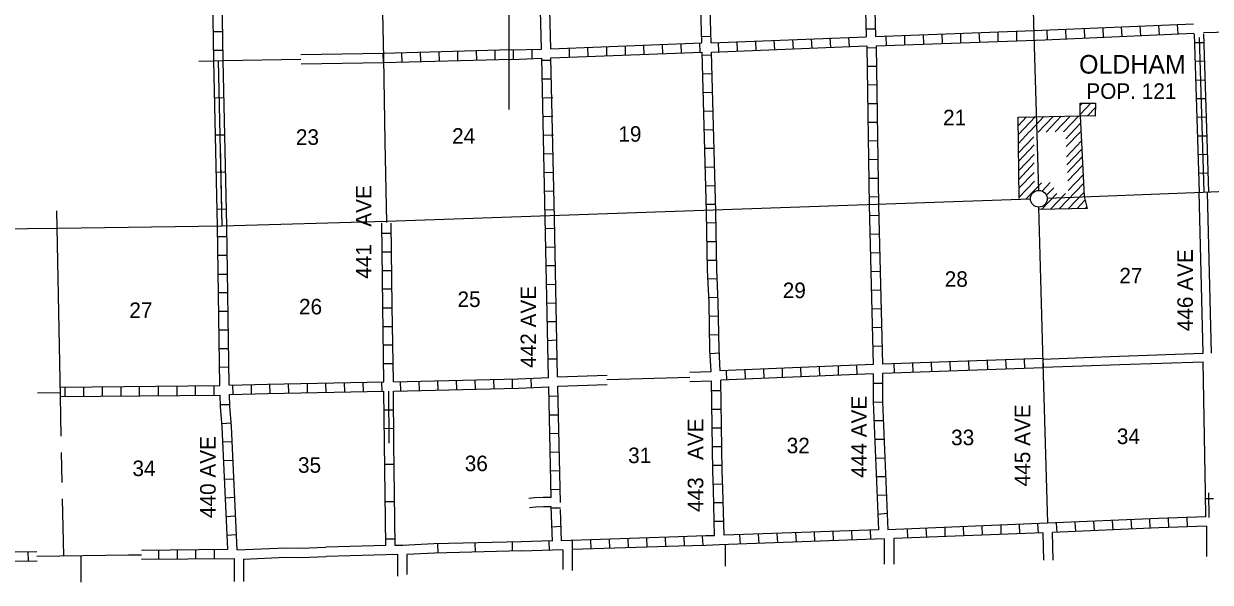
# Model space of a CAD drawing. Extents: x 1817418 to 2236108, y 15985408 to 16412015.
# Drawn here: x 2050448 to 2088625, y 16057945 to 16075913 of the extents above; entities that cross this region are included whole.
import ezdxf

# ---------------------------------------------------------------- set-up
doc = ezdxf.new("R2010")
doc.units = 0
for name, color, linetype in [('L1', 7, 'Continuous'), ('L10', 7, 'Continuous'), ('L11', 7, 'Continuous'), ('L13', 7, 'Continuous'), ('L14', 7, 'Continuous'), ('L16', 7, 'Continuous'), ('L30', 7, 'Continuous'), ('L4', 7, 'Continuous'), ('L52', 7, 'Continuous'), ('L8', 7, 'Continuous'), ('L9', 7, 'Continuous')]:
    doc.layers.add(name, color=color, linetype=linetype)

msp = doc.modelspace()

# ---------------------------------------------------------------- linework, layer by layer
at = {"layer": 'L1'}
msp.add_line((2066062, 16073152), (2066062, 16085153), dxfattribs=at)
at = {"layer": 'L10'}
for p, q in [((2088396, 16065311), (2088269, 16070496)), ((2088660, 16065316), (2088539, 16070496)), ((2088468, 16060822), (2088401, 16065041)), ((2067620, 16064550), (2069223, 16064607)), ((2067636, 16064249), (2069222, 16064307))]:
    msp.add_line(p, q, dxfattribs=at)
at = {"layer": 'L11'}
for p, q in [((2067102, 16075100), (2067009, 16079684)), ((2067403, 16075110), (2067310, 16079684)), ((2059366, 16074919), (2062023, 16074962)), ((2059373, 16074624), (2062023, 16074662)), ((2083238, 16065126), (2084556, 16065177)), ((2084556, 16065177), (2085703, 16065221)), ((2085703, 16065221), (2088396, 16065311)), ((2071878, 16064700), (2072562, 16064724)), ((2083253, 16064862), (2084507, 16064907)), ((2084507, 16064907), (2085719, 16064952)), ((2085719, 16064952), (2088401, 16065041)), ((2071884, 16064404), (2072572, 16064429)), ((2059373, 16059043), (2060170, 16059070)), ((2062102, 16059128), (2060170, 16059070)), ((2059378, 16058742), (2060180, 16058769)), ((2062472, 16058843), (2060186, 16058769))]:
    msp.add_line(p, q, dxfattribs=at)
for points in [[(2067416, 16060670), (2067368, 16060672), (2067162, 16060671), (2066897, 16060659), (2066700, 16060644)], [(2067416, 16060370), (2067364, 16060372), (2067169, 16060371), (2066915, 16060359), (2066724, 16060344)], [(2057314, 16058985), (2058882, 16059054), (2059378, 16059043)], [(2057522, 16058693), (2058882, 16058753), (2059373, 16058742)]]:
    msp.add_lwpolyline(points, dxfattribs=at)
at = {"layer": 'L13'}
for p, q in [((2056083, 16074712), (2056566, 16074717)), ((2056867, 16074728), (2059369, 16074769)), ((2051627, 16063917), (2051508, 16069897)), ((2069214, 16064463), (2071881, 16064540)), ((2050894, 16064042), (2051624, 16064050)), ((2051655, 16062644), (2051627, 16063917)), ((2051689, 16061157), (2051667, 16062115)), ((2051741, 16058794), (2051700, 16060634))]:
    msp.add_line(p, q, dxfattribs=at)
msp.add_lwpolyline([(2050873, 16058781), (2053815, 16058825), (2054240, 16058829)], dxfattribs=at)
at = {"layer": 'L16'}
for p, q in [((2084438, 16072946), (2084438, 16073359)), ((2084438, 16073359), (2084931, 16073354)), ((2084438, 16073282), (2084512, 16073358)), ((2084438, 16072993), (2084786, 16073355)), ((2084670, 16072947), (2084929, 16073220)), ((2084931, 16073354), (2084925, 16072943)), ((2082440, 16072909), (2084438, 16072946)), ((2082473, 16070290), (2082440, 16072909)), ((2082451, 16072635), (2082715, 16072914)), ((2082452, 16072351), (2082994, 16072919)), ((2082818, 16072447), (2083265, 16072924)), ((2083089, 16072421), (2083566, 16072930)), ((2083348, 16072426), (2083824, 16072935)), ((2083639, 16072431), (2084116, 16072940)), ((2083903, 16072436), (2084392, 16072945)), ((2084925, 16072943), (2084438, 16072946)), ((2084438, 16072946), (2084564, 16070353)), ((2082456, 16072058), (2082811, 16072447)), ((2083973, 16072211), (2084449, 16072714)), ((2083985, 16071959), (2084462, 16072449)), ((2082446, 16071752), (2082953, 16072279)), ((2082456, 16071483), (2082954, 16072014)), ((2084001, 16071635), (2084477, 16072142)), ((2082461, 16071192), (2082955, 16071707)), ((2084013, 16071379), (2084490, 16071881)), ((2084026, 16071126), (2084502, 16071628)), ((2082465, 16070900), (2082957, 16071433)), ((2084039, 16070856), (2084515, 16071352)), ((2082469, 16070619), (2082958, 16071127)), ((2082472, 16070332), (2082966, 16070852)), ((2084053, 16070553), (2084530, 16071056)), ((2082696, 16070277), (2083195, 16070795)), ((2083197, 16069942), (2083684, 16070451)), ((2083220, 16070528), (2083474, 16070805)), ((2083352, 16070398), (2083586, 16070637)), ((2083479, 16069947), (2083962, 16070456)), ((2083765, 16069953), (2084543, 16070775)), ((2084048, 16069958), (2084557, 16070487)), ((2084331, 16069963), (2084594, 16070241)), ((2084564, 16070353), (2084666, 16069970)), ((2084666, 16069970), (2083113, 16069940)), ((2084601, 16069969), (2084652, 16070023))]:
    msp.add_line(p, q, dxfattribs=at)
msp.add_circle((2083108, 16070283), 269, dxfattribs=at)
at = {"layer": 'L4'}
for p, q in [((2061928, 16079060), (2062023, 16074809)), ((2082963, 16075543), (2082921, 16076758)), ((2083106, 16070554), (2082963, 16075543)), ((2062023, 16074809), (2062071, 16072111)), ((2062071, 16072111), (2062123, 16069519)), ((2083385, 16070300), (2088401, 16070496)), ((2083248, 16064994), (2083111, 16070010)), ((2048206, 16069292), (2051537, 16069334)), ((2051537, 16069334), (2056828, 16069408)), ((2083396, 16059846), (2083248, 16064994))]:
    msp.add_line(p, q, dxfattribs=at)
for points in [[(2088401, 16070496), (2090112, 16070569), (2093628, 16070659)], [(2056828, 16069408), (2062123, 16069566), (2082836, 16070284)]]:
    msp.add_lwpolyline(points, dxfattribs=at)
at = {"layer": 'L52'}
for p, q in [((2071490, 16074962), (2071490, 16074962)), ((2088502, 16059751), (2088502, 16058779)), ((2068095, 16058996), (2068095, 16058325)), ((2073021, 16059170), (2073021, 16058462)), ((2078137, 16059344), (2078137, 16058526)), ((2078438, 16059349), (2078438, 16058526)), ((2052287, 16058802), (2052287, 16057945)), ((2057222, 16058709), (2057222, 16057966)), ((2057522, 16058693), (2057522, 16057966)), ((2062472, 16058853), (2062472, 16058146)), ((2062773, 16058837), (2062773, 16058193)), ((2067794, 16058985), (2067794, 16058351))]:
    msp.add_line(p, q, dxfattribs=at)
for points in [[(2083269, 16058652), (2083248, 16059534)], [(2083570, 16058652), (2083544, 16059550)]]:
    msp.add_lwpolyline(points, dxfattribs=at)
at = {"layer": 'L8'}
for p, q in [((2072271, 16075295), (2072155, 16079260)), ((2072562, 16075295), (2072456, 16079276)), ((2077456, 16079377), (2077556, 16075496)), ((2077752, 16079377), (2077852, 16075501)), ((2056566, 16074717), (2056495, 16078960)), ((2056867, 16074728), (2056796, 16078960)), ((2082952, 16075691), (2088084, 16075908)), ((2085761, 16075802), (2085777, 16075512)), ((2086363, 16075834), (2086379, 16075533)), ((2086960, 16075860), (2086981, 16075559)), ((2087562, 16075886), (2087578, 16075586)), ((2056849, 16075654), (2056548, 16075654)), ((2072562, 16075501), (2072261, 16075496)), ((2072562, 16075295), (2077556, 16075496)), ((2075814, 16075126), (2075798, 16075427)), ((2076411, 16075153), (2076395, 16075454)), ((2077013, 16075179), (2076997, 16075475)), ((2077556, 16075744), (2077852, 16075749)), ((2077852, 16075501), (2082952, 16075691)), ((2078206, 16075216), (2078195, 16075517)), ((2078802, 16075242), (2078797, 16075543)), ((2079404, 16075258), (2079394, 16075559)), ((2080006, 16075285), (2079996, 16075586)), ((2080603, 16075311), (2080598, 16075612)), ((2081205, 16075327), (2081194, 16075628)), ((2081801, 16075353), (2081796, 16075654)), ((2082403, 16075374), (2082398, 16075675)), ((2082963, 16075543), (2082963, 16075543)), ((2083296, 16075543), (2083296, 16075543)), ((2083306, 16075395), (2088095, 16075612)), ((2083370, 16075691), (2083380, 16075395)), ((2083971, 16075728), (2083977, 16075427)), ((2084563, 16075749), (2084579, 16075454)), ((2085165, 16075776), (2085181, 16075475)), ((2088111, 16075586), (2088269, 16070496)), ((2088243, 16075770), (2088243, 16075770)), ((2088264, 16075469), (2088422, 16070501)), ((2088412, 16075591), (2088570, 16070501)), ((2056854, 16075052), (2056553, 16075052)), ((2062013, 16074962), (2066136, 16075079)), ((2064420, 16074725), (2064415, 16075026)), ((2065022, 16074741), (2065012, 16075042)), ((2065619, 16074762), (2065613, 16075058)), ((2066136, 16075068), (2067102, 16075100)), ((2066210, 16074767), (2066205, 16075068)), ((2066812, 16074794), (2066807, 16075094)), ((2067403, 16075110), (2072271, 16075295)), ((2068010, 16074836), (2068005, 16075137)), ((2068612, 16074862), (2068602, 16075158)), ((2069214, 16074878), (2069204, 16075179)), ((2069811, 16074899), (2069806, 16075200)), ((2070413, 16074920), (2070402, 16075216)), ((2071015, 16074941), (2071004, 16075242)), ((2071611, 16074968), (2071606, 16075258)), ((2072213, 16074984), (2072203, 16075285)), ((2072419, 16075142), (2072419, 16075142)), ((2072572, 16074994), (2077572, 16075200)), ((2072810, 16075010), (2072805, 16075311)), ((2073412, 16075036), (2073406, 16075337)), ((2074014, 16075058), (2073998, 16075353)), ((2074610, 16075079), (2074594, 16075374)), ((2075212, 16075100), (2075196, 16075401)), ((2077562, 16075142), (2077863, 16075153)), ((2077572, 16075200), (2077646, 16070078)), ((2077715, 16075353), (2077715, 16075353)), ((2077873, 16075200), (2083306, 16075395)), ((2077873, 16075200), (2077947, 16070078)), ((2088422, 16075300), (2088121, 16075295)), ((2056712, 16074725), (2056712, 16074725)), ((2062028, 16074662), (2062013, 16074962)), ((2062023, 16074809), (2062023, 16074809)), ((2062028, 16074662), (2066152, 16074778)), ((2062620, 16074677), (2062614, 16074978)), ((2063222, 16074693), (2063211, 16074994)), ((2063824, 16074709), (2063813, 16075010)), ((2066147, 16074926), (2066147, 16074926)), ((2066147, 16074920), (2066147, 16074920)), ((2066152, 16074767), (2067113, 16074804)), ((2067403, 16074735), (2067102, 16074725)), ((2067229, 16069667), (2067113, 16074804)), ((2067403, 16074820), (2072277, 16074994)), ((2067530, 16069667), (2067403, 16074820)), ((2072414, 16069862), (2072277, 16074994)), ((2072578, 16074899), (2072277, 16074894)), ((2072715, 16069862), (2072572, 16074994)), ((2088438, 16074704), (2088137, 16074693)), ((2072593, 16074302), (2072298, 16074292)), ((2077578, 16074545), (2077879, 16074551)), ((2067419, 16074134), (2067123, 16074128)), ((2077588, 16073943), (2077889, 16073954)), ((2088454, 16074102), (2088153, 16074091)), ((2067472, 16073526), (2067171, 16073516)), ((2072614, 16073701), (2072314, 16073695)), ((2088480, 16073500), (2088179, 16073495)), ((2077593, 16073342), (2077894, 16073352)), ((2067477, 16072924), (2067182, 16072919)), ((2072630, 16073104), (2072329, 16073093)), ((2077604, 16072745), (2077905, 16072750)), ((2088496, 16072903), (2088195, 16072893)), ((2072646, 16072502), (2072345, 16072491)), ((2067488, 16072328), (2067187, 16072317)), ((2077615, 16072143), (2077910, 16072154)), ((2088512, 16072301), (2088211, 16072291)), ((2067498, 16071726), (2067197, 16071721)), ((2072657, 16071900), (2072356, 16071895)), ((2088528, 16071710), (2088227, 16071694)), ((2072673, 16071303), (2072372, 16071293)), ((2077620, 16071541), (2077921, 16071552)), ((2067504, 16071129), (2067203, 16071119)), ((2077630, 16070944), (2077931, 16070950)), ((2088554, 16071108), (2088253, 16071092)), ((2067514, 16070527), (2067213, 16070517)), ((2072688, 16070701), (2072387, 16070691)), ((2072704, 16070100), (2072403, 16070094)), ((2077636, 16070342), (2077937, 16070353)), ((2077646, 16070078), (2077778, 16064952)), ((2077794, 16070078), (2077794, 16070078)), ((2077947, 16070078), (2078079, 16064962)), ((2067530, 16069925), (2067229, 16069920)), ((2072562, 16069862), (2072562, 16069862)), ((2077651, 16069746), (2077952, 16069751)), ((2056754, 16064276), (2056680, 16069408)), ((2057055, 16064286), (2056981, 16069408)), ((2062002, 16066826), (2061970, 16069492)), ((2062123, 16069566), (2062123, 16069566)), ((2062303, 16066826), (2062271, 16069492)), ((2067329, 16064534), (2067229, 16069667)), ((2067535, 16069329), (2067240, 16069318)), ((2067377, 16069667), (2067377, 16069667)), ((2067620, 16064550), (2067530, 16069667)), ((2072720, 16069503), (2072419, 16069492)), ((2056986, 16069054), (2056690, 16069054)), ((2062271, 16069170), (2061970, 16069170)), ((2077673, 16069144), (2077968, 16069149)), ((2062282, 16068568), (2061981, 16068568)), ((2067546, 16068727), (2067245, 16068716)), ((2072731, 16068901), (2072430, 16068896)), ((2077688, 16068542), (2077989, 16068553)), ((2056997, 16068452), (2056696, 16068452)), ((2072736, 16068299), (2072435, 16068294)), ((2057002, 16067850), (2056706, 16067850)), ((2062287, 16067966), (2061986, 16067966)), ((2067562, 16068125), (2067261, 16068120)), ((2077694, 16067945), (2077995, 16067951)), ((2067572, 16067528), (2067271, 16067518)), ((2072762, 16067702), (2072461, 16067692)), ((2057013, 16067254), (2056712, 16067254)), ((2062298, 16067370), (2061997, 16067370)), ((2072789, 16067111), (2072488, 16067095)), ((2077715, 16067343), (2078011, 16067354)), ((2057023, 16066652), (2056722, 16066652)), ((2062039, 16064392), (2062002, 16066826)), ((2062303, 16066768), (2062002, 16066768)), ((2062340, 16064392), (2062303, 16066826)), ((2067578, 16066926), (2067282, 16066916)), ((2077731, 16066741), (2078026, 16066752)), ((2062187, 16066483), (2062187, 16066483)), ((2067593, 16066324), (2067298, 16066319)), ((2072805, 16066504), (2072504, 16066493)), ((2057028, 16066060), (2056727, 16066050)), ((2062314, 16066166), (2062013, 16066166)), ((2072810, 16065902), (2072514, 16065891)), ((2077747, 16066145), (2078047, 16066150)), ((2062319, 16065569), (2062023, 16065569)), ((2067604, 16065728), (2067303, 16065717)), ((2077762, 16065543), (2078063, 16065553)), ((2057039, 16065458), (2056738, 16065453)), ((2067614, 16065126), (2067314, 16065120)), ((2072831, 16065311), (2072530, 16065295)), ((2083238, 16065142), (2078079, 16064962)), ((2082039, 16065099), (2082055, 16064804)), ((2082636, 16065126), (2082651, 16064825)), ((2083238, 16065142), (2083253, 16064841)), ((2088528, 16065184), (2088528, 16065184)), ((2057055, 16064862), (2056754, 16064851)), ((2062329, 16064967), (2062028, 16064967)), ((2077778, 16064952), (2072852, 16064746)), ((2073047, 16064751), (2073063, 16064450)), ((2073644, 16064777), (2073660, 16064476)), ((2074246, 16064804), (2074262, 16064503)), ((2074848, 16064825), (2074853, 16064529)), ((2075444, 16064851), (2075455, 16064550)), ((2076046, 16064878), (2076052, 16064577)), ((2076648, 16064904), (2076654, 16064603)), ((2077245, 16064925), (2077255, 16064624)), ((2077931, 16064809), (2077931, 16064809)), ((2083253, 16064841), (2078079, 16064661)), ((2078443, 16064978), (2078454, 16064677)), ((2079045, 16064999), (2079056, 16064703)), ((2079647, 16065020), (2079653, 16064719)), ((2080244, 16065041), (2080254, 16064746)), ((2080846, 16065062), (2080856, 16064761)), ((2081448, 16065084), (2081453, 16064783)), ((2083248, 16064994), (2083248, 16064994)), ((2085714, 16065084), (2085714, 16065084)), ((2058982, 16064033), (2058971, 16064334)), ((2059579, 16064043), (2059573, 16064344)), ((2060180, 16064054), (2060170, 16064350)), ((2060777, 16064070), (2060772, 16064371)), ((2061379, 16064075), (2061374, 16064376)), ((2061981, 16064086), (2061970, 16064387)), ((2062345, 16064392), (2066347, 16064492)), ((2062578, 16064101), (2062572, 16064402)), ((2063179, 16064117), (2063169, 16064418)), ((2063781, 16064133), (2063771, 16064429)), ((2064378, 16064144), (2064373, 16064445)), ((2064980, 16064160), (2064969, 16064460)), ((2065582, 16064175), (2065571, 16064476)), ((2066178, 16064186), (2066173, 16064487)), ((2066353, 16064492), (2067340, 16064529)), ((2066353, 16064344), (2066353, 16064344)), ((2066780, 16064212), (2066770, 16064508)), ((2067477, 16064392), (2067477, 16064392)), ((2072620, 16061525), (2072572, 16064429)), ((2072715, 16064587), (2072715, 16064587)), ((2077778, 16064651), (2072873, 16064445)), ((2072921, 16061525), (2072873, 16064445)), ((2077778, 16064350), (2078079, 16064350)), ((2051621, 16064216), (2056754, 16064276)), ((2051627, 16063917), (2056770, 16063969)), ((2051782, 16063918), (2051782, 16064218)), ((2052382, 16063925), (2052382, 16064228)), ((2052979, 16063932), (2052979, 16064233)), ((2053581, 16063943), (2053581, 16064244)), ((2054177, 16063943), (2054177, 16064244)), ((2054779, 16063954), (2054779, 16064249)), ((2055381, 16063959), (2055381, 16064260)), ((2055978, 16063969), (2055978, 16064270)), ((2056580, 16063975), (2056580, 16064276)), ((2057182, 16063985), (2057171, 16064286)), ((2057778, 16064001), (2057773, 16064302)), ((2058380, 16064017), (2058369, 16064318)), ((2062060, 16062417), (2062039, 16064091)), ((2062211, 16062415), (2062190, 16064089)), ((2062229, 16064244), (2062229, 16064244)), ((2062361, 16062417), (2062340, 16064091)), ((2062345, 16064091), (2066353, 16064191)), ((2066363, 16064191), (2067345, 16064228)), ((2067416, 16060670), (2067340, 16064244)), ((2067720, 16060516), (2067636, 16064249)), ((2072873, 16064101), (2072572, 16064101)), ((2057081, 16063658), (2056780, 16063653)), ((2067636, 16063927), (2067340, 16063917)), ((2077778, 16063742), (2078079, 16063753)), ((2062048, 16063490), (2062347, 16063494)), ((2067657, 16063325), (2067356, 16063320)), ((2072878, 16063500), (2072578, 16063500)), ((2057123, 16063067), (2056822, 16063045)), ((2062056, 16062894), (2062354, 16062898)), ((2072894, 16062903), (2072593, 16062903)), ((2077805, 16063146), (2078106, 16063151)), ((2057155, 16062459), (2056854, 16062454)), ((2067673, 16062729), (2067372, 16062718)), ((2077831, 16062544), (2078127, 16062549)), ((2067678, 16062127), (2067377, 16062116)), ((2072905, 16062301), (2072604, 16062301)), ((2057182, 16061857), (2056881, 16061852)), ((2072921, 16061699), (2072620, 16061699)), ((2077852, 16061942), (2078153, 16061952)), ((2067694, 16061525), (2067398, 16061519)), ((2072636, 16060918), (2072620, 16061525)), ((2072773, 16061525), (2072773, 16061525)), ((2072937, 16060960), (2072921, 16061525)), ((2074726, 16061567), (2074726, 16061567)), ((2077879, 16061345), (2078179, 16061351)), ((2057203, 16061266), (2056907, 16061250)), ((2067715, 16060928), (2067414, 16060918)), ((2072931, 16061102), (2072630, 16061092)), ((2072678, 16059434), (2072636, 16060918)), ((2072979, 16059460), (2072937, 16060960)), ((2057229, 16060669), (2056928, 16060654)), ((2067572, 16060516), (2067572, 16060516)), ((2077905, 16060743), (2078206, 16060759)), ((2088480, 16060052), (2088468, 16060822)), ((2088733, 16060632), (2088471, 16060628)), ((2088594, 16060033), (2088581, 16060825)), ((2067456, 16059270), (2067416, 16060370)), ((2067720, 16060326), (2067419, 16060326)), ((2067572, 16060279), (2067572, 16060279)), ((2067752, 16059275), (2067720, 16060284)), ((2072947, 16060500), (2072646, 16060495)), ((2077931, 16060141), (2078227, 16060163)), ((2057261, 16060067), (2056965, 16060052)), ((2072963, 16059904), (2072662, 16059904)), ((2083385, 16059846), (2078253, 16059634)), ((2081279, 16059761), (2081289, 16059460)), ((2081881, 16059782), (2081886, 16059487)), ((2082477, 16059809), (2082488, 16059508)), ((2083069, 16059825), (2083090, 16059529)), ((2086955, 16059994), (2083385, 16059846)), ((2083671, 16059851), (2083686, 16059550)), ((2084272, 16059877), (2084288, 16059576)), ((2084869, 16059904), (2084885, 16059608)), ((2085471, 16059925), (2085487, 16059634)), ((2086073, 16059962), (2086089, 16059661)), ((2086669, 16059983), (2086685, 16059687)), ((2088480, 16060052), (2086955, 16059994)), ((2086960, 16059846), (2086960, 16059846)), ((2087271, 16060004), (2087277, 16059703)), ((2087868, 16060025), (2087879, 16059724)), ((2057287, 16059471), (2056986, 16059450)), ((2067736, 16059735), (2067440, 16059719)), ((2071511, 16059402), (2067752, 16059275)), ((2071089, 16059386), (2071094, 16059085)), ((2072387, 16059434), (2071511, 16059402)), ((2071685, 16059407), (2071696, 16059112)), ((2072277, 16059429), (2072298, 16059133)), ((2072678, 16059434), (2072387, 16059434)), ((2077947, 16059634), (2072979, 16059460)), ((2073480, 16059476), (2073496, 16059175)), ((2074077, 16059492), (2074098, 16059191)), ((2074679, 16059518), (2074695, 16059217)), ((2075281, 16059545), (2075297, 16059244)), ((2075877, 16059561), (2075893, 16059260)), ((2076479, 16059587), (2076490, 16059286)), ((2077081, 16059608), (2077087, 16059312)), ((2077678, 16059624), (2077688, 16059328)), ((2078195, 16059487), (2078195, 16059487)), ((2083248, 16059534), (2078438, 16059349)), ((2078876, 16059661), (2078887, 16059360)), ((2079478, 16059687), (2079489, 16059386)), ((2080080, 16059708), (2080085, 16059407)), ((2080677, 16059735), (2080687, 16059434)), ((2083396, 16059693), (2083396, 16059693)), ((2086970, 16059693), (2083544, 16059550)), ((2088502, 16059751), (2086970, 16059693)), ((2055381, 16058996), (2055381, 16058695)), ((2055978, 16059001), (2055978, 16058700)), ((2056580, 16059001), (2056580, 16058700)), ((2067614, 16059128), (2067614, 16059128)), ((2068090, 16059291), (2068095, 16058996)), ((2071527, 16059101), (2068095, 16058996)), ((2068686, 16059312), (2068697, 16059011)), ((2069288, 16059328), (2069293, 16059027)), ((2069890, 16059349), (2069895, 16059054)), ((2070487, 16059371), (2070497, 16059070)), ((2071522, 16059249), (2071522, 16059249)), ((2072403, 16059133), (2071527, 16059101)), ((2072398, 16059286), (2072398, 16059286)), ((2072836, 16059154), (2072403, 16059133)), ((2072831, 16059302), (2072831, 16059302)), ((2078137, 16059344), (2072836, 16059154)), ((2050582, 16058927), (2050587, 16058626)), ((2054779, 16058985), (2054779, 16058684)), ((2057160, 16058858), (2057160, 16058858)), ((2057398, 16058843), (2057398, 16058843))]:
    msp.add_line(p, q, dxfattribs=at)
for points in [[(2088412, 16075628), (2093903, 16075770), (2096152, 16075786)], [(2072562, 16064724), (2072519, 16065427), (2072498, 16066942), (2072446, 16067988), (2072414, 16069862)], [(2072852, 16064746), (2072820, 16065443), (2072794, 16066958), (2072746, 16068003), (2072715, 16069862)], [(2057065, 16064286), (2058296, 16064318), (2062039, 16064392)], [(2077778, 16064651), (2077778, 16063753), (2077947, 16059634)], [(2078079, 16064661), (2078079, 16063753), (2078253, 16059634)], [(2057013, 16059011), (2056828, 16062945), (2056780, 16063595), (2056770, 16063969)], [(2057071, 16063985), (2058306, 16064017), (2062039, 16064091)], [(2057314, 16058985), (2057129, 16062961), (2057081, 16063610), (2057071, 16063985)], [(2054238, 16058979), (2057013, 16059011)], [(2046696, 16058869), (2050871, 16058931)], [(2046902, 16058576), (2050875, 16058635)], [(2054239, 16058683), (2057222, 16058709)]]:
    msp.add_lwpolyline(points, dxfattribs=at)
at = {"layer": 'L9'}
for p, q in [((2056680, 16069408), (2056566, 16074717)), ((2056568, 16074722), (2056866, 16074728)), ((2056831, 16069405), (2056717, 16074725)), ((2056981, 16069408), (2056867, 16074728)), ((2056593, 16073529), (2056892, 16073535)), ((2056619, 16072336), (2056917, 16072342)), ((2056831, 16069405), (2056775, 16072015)), ((2056645, 16071143), (2056943, 16071149)), ((2056670, 16069950), (2056968, 16069956)), ((2062102, 16059128), (2062060, 16062417)), ((2062403, 16059128), (2062361, 16062417)), ((2062071, 16061741), (2062372, 16061741)), ((2062086, 16060543), (2062387, 16060543)), ((2062097, 16059344), (2062398, 16059344)), ((2062646, 16059128), (2062403, 16059128)), ((2063781, 16058885), (2063771, 16059186)), ((2064980, 16058916), (2064969, 16059217)), ((2066178, 16058943), (2066173, 16059244)), ((2067446, 16059275), (2066448, 16059244)), ((2067361, 16058969), (2067356, 16059270)), ((2067794, 16058985), (2066463, 16058943))]:
    msp.add_line(p, q, dxfattribs=at)
for points in [[(2066463, 16059249), (2063644, 16059186), (2062636, 16059128)], [(2066463, 16058953), (2063665, 16058885), (2062773, 16058837)]]:
    msp.add_lwpolyline(points, dxfattribs=at)

# ---------------------------------------------------------------- texts
at = {"layer": 'L14'}
for s, p in [('21', (2080027, 16072645)), ('23', (2059204, 16072016)), ('24', (2064230, 16072053)), ('19', (2069579, 16072117)), ('28', (2080080, 16067449)), ('27', (2085698, 16067560)), ('29', (2074869, 16067085)), ('26', (2059304, 16066562)), ('25', (2064404, 16066800)), ('27', (2053845, 16066446)), ('33', (2080286, 16062354)), ('34', (2085619, 16062391)), ('32', (2074996, 16062095)), ('31', (2069895, 16061778)), ('34', (2053945, 16061361)), ('35', (2059272, 16061467)), ('36', (2064637, 16061519))]:
    msp.add_text(s, height=500, rotation=360, dxfattribs=at).set_placement(p)
at = {"layer": 'L16'}
for s, height, p in [('OLDHAM', 600, (2084404, 16074308)), ('POP. 121', 500, (2084637, 16073495))]:
    msp.add_text(s, height=height, rotation=360, dxfattribs=at).set_placement(p)
at = {"layer": 'L30'}
for s, p in [('441   AVE', (2061636, 16067709)), ('446 AVE', (2088065, 16066020)), ('442 AVE', (2066935, 16064841)), ('444 AVE', (2077573, 16061306)), ('445 AVE', (2082833, 16061031)), ('443   AVE', (2072313, 16060206)), ('440 AVE', (2056623, 16060010))]:
    msp.add_text(s, height=500, rotation=90, dxfattribs=at).set_placement(p)

doc.saveas('drawing.dxf')
